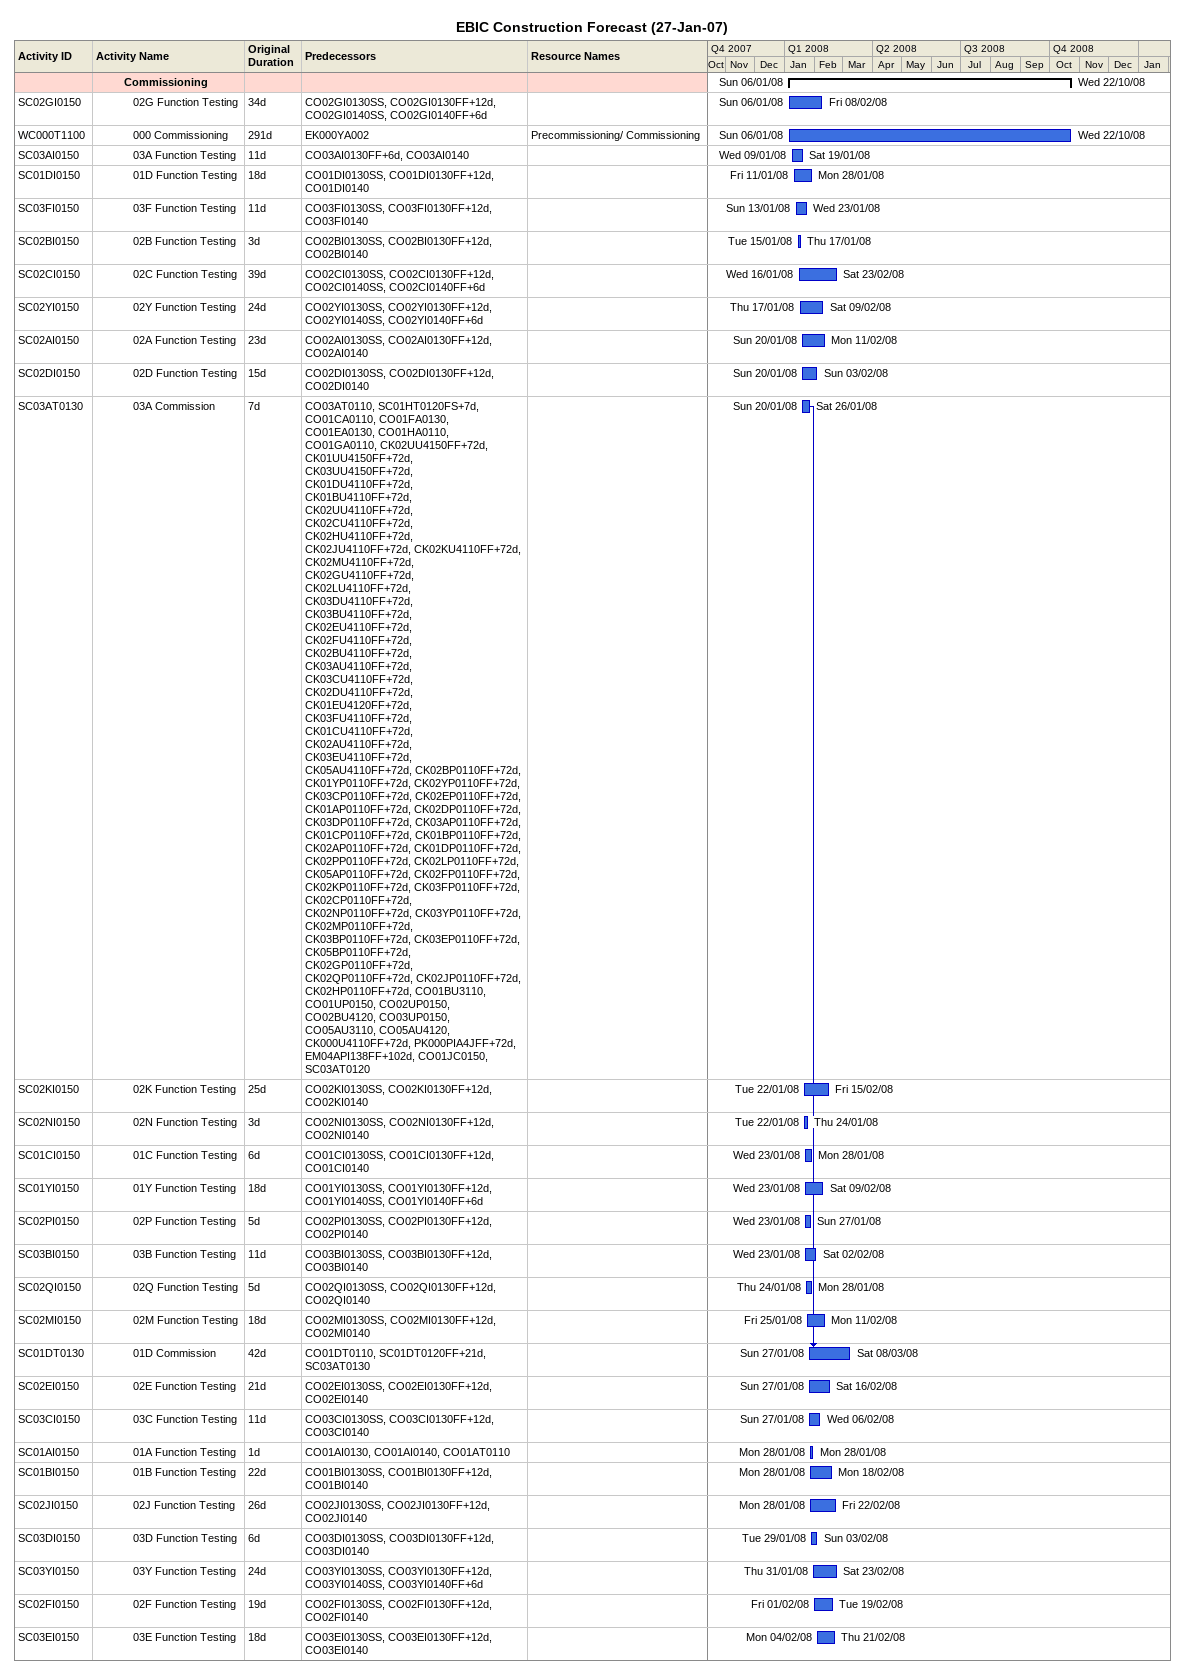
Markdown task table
EBIC Construction Forecast (27-Jan-07)

| ID | Level | Task | Original duration | Start | Finish | Predecessors | Resources |
|---|---|---|---|---|---|---|---|
|  | 4 | **Commissioning** |  | 2008-01-06 | 2008-10-22 |  |  |
| SC02GI0150 | 5 | 02G Function Testing | 34d | 2008-01-06 | 2008-02-08 | CO02GI0130SS, CO02GI0130FF+12d, CO02GI0140SS, CO02GI0140FF+6d |  |
| WC000T1100 | 5 | 000 Commissioning | 291d | 2008-01-06 | 2008-10-22 | EK000YA002 | Precommissioning/ Commissioning |
| SC03AI0150 | 5 | 03A Function Testing | 11d | 2008-01-09 | 2008-01-19 | CO03AI0130FF+6d, CO03AI0140 |  |
| SC01DI0150 | 5 | 01D Function Testing | 18d | 2008-01-11 | 2008-01-28 | CO01DI0130SS, CO01DI0130FF+12d, CO01DI0140 |  |
| SC03FI0150 | 5 | 03F Function Testing | 11d | 2008-01-13 | 2008-01-23 | CO03FI0130SS, CO03FI0130FF+12d, CO03FI0140 |  |
| SC02BI0150 | 5 | 02B Function Testing | 3d | 2008-01-15 | 2008-01-17 | CO02BI0130SS, CO02BI0130FF+12d, CO02BI0140 |  |
| SC02CI0150 | 5 | 02C Function Testing | 39d | 2008-01-16 | 2008-02-23 | CO02CI0130SS, CO02CI0130FF+12d, CO02CI0140SS, CO02CI0140FF+6d |  |
| SC02YI0150 | 5 | 02Y Function Testing | 24d | 2008-01-17 | 2008-02-09 | CO02YI0130SS, CO02YI0130FF+12d, CO02YI0140SS, CO02YI0140FF+6d |  |
| SC02AI0150 | 5 | 02A Function Testing | 23d | 2008-01-20 | 2008-02-11 | CO02AI0130SS, CO02AI0130FF+12d, CO02AI0140 |  |
| SC02DI0150 | 5 | 02D Function Testing | 15d | 2008-01-20 | 2008-02-03 | CO02DI0130SS, CO02DI0130FF+12d, CO02DI0140 |  |
| SC03AT0130 | 5 | 03A Commission | 7d | 2008-01-20 | 2008-01-26 | CO03AT0110, SC01HT0120FS+7d, CO01CA0110, CO01FA0130, CO01EA0130, CO01HA0110, CO01GA0110, CK02UU4150FF+72d, CK01UU4150FF+72d, CK03UU4150FF+72d, CK01DU4110FF+72d, CK01BU4110FF+72d, CK02UU4110FF+72d, CK02CU4110FF+72d, CK02HU4110FF+72d, CK02JU4110FF+72d, CK02KU4110FF+72d, CK02MU4110FF+72d, CK02GU4110FF+72d, CK02LU4110FF+72d, CK03DU4110FF+72d, CK03BU4110FF+72d, CK02EU4110FF+72d, CK02FU4110FF+72d, CK02BU4110FF+72d, CK03AU4110FF+72d, CK03CU4110FF+72d, CK02DU4110FF+72d, CK01EU4120FF+72d, CK03FU4110FF+72d, CK01CU4110FF+72d, CK02AU4110FF+72d, CK03EU4110FF+72d, CK05AU4110FF+72d, CK02BP0110FF+72d, CK01YP0110FF+72d, CK02YP0110FF+72d, CK03CP0110FF+72d, CK02EP0110FF+72d, CK01AP0110FF+72d, CK02DP0110FF+72d, CK03DP0110FF+72d, CK03AP0110FF+72d, CK01CP0110FF+72d, CK01BP0110FF+72d, CK02AP0110FF+72d, CK01DP0110FF+72d, CK02PP0110FF+72d, CK02LP0110FF+72d, CK05AP0110FF+72d, CK02FP0110FF+72d, CK02KP0110FF+72d, CK03FP0110FF+72d, CK02CP0110FF+72d, CK02NP0110FF+72d, CK03YP0110FF+72d, CK02MP0110FF+72d, CK03BP0110FF+72d, CK03EP0110FF+72d, CK05BP0110FF+72d, CK02GP0110FF+72d, CK02QP0110FF+72d, CK02JP0110FF+72d, CK02HP0110FF+72d, CO01BU3110, CO01UP0150, CO02UP0150, CO02BU4120, CO03UP0150, CO05AU3110, CO05AU4120, CK000U4110FF+72d, PK000PIA4JFF+72d, EM04API138FF+102d, CO01JC0150, SC03AT0120 |  |
| SC02KI0150 | 5 | 02K Function Testing | 25d | 2008-01-22 | 2008-02-15 | CO02KI0130SS, CO02KI0130FF+12d, CO02KI0140 |  |
| SC02NI0150 | 5 | 02N Function Testing | 3d | 2008-01-22 | 2008-01-24 | CO02NI0130SS, CO02NI0130FF+12d, CO02NI0140 |  |
| SC01CI0150 | 5 | 01C Function Testing | 6d | 2008-01-23 | 2008-01-28 | CO01CI0130SS, CO01CI0130FF+12d, CO01CI0140 |  |
| SC01YI0150 | 5 | 01Y Function Testing | 18d | 2008-01-23 | 2008-02-09 | CO01YI0130SS, CO01YI0130FF+12d, CO01YI0140SS, CO01YI0140FF+6d |  |
| SC02PI0150 | 5 | 02P Function Testing | 5d | 2008-01-23 | 2008-01-27 | CO02PI0130SS, CO02PI0130FF+12d, CO02PI0140 |  |
| SC03BI0150 | 5 | 03B Function Testing | 11d | 2008-01-23 | 2008-02-02 | CO03BI0130SS, CO03BI0130FF+12d, CO03BI0140 |  |
| SC02QI0150 | 5 | 02Q Function Testing | 5d | 2008-01-24 | 2008-01-28 | CO02QI0130SS, CO02QI0130FF+12d, CO02QI0140 |  |
| SC02MI0150 | 5 | 02M Function Testing | 18d | 2008-01-25 | 2008-02-11 | CO02MI0130SS, CO02MI0130FF+12d, CO02MI0140 |  |
| SC01DT0130 | 5 | 01D Commission | 42d | 2008-01-27 | 2008-03-08 | CO01DT0110, SC01DT0120FF+21d, SC03AT0130 |  |
| SC02EI0150 | 5 | 02E Function Testing | 21d | 2008-01-27 | 2008-02-16 | CO02EI0130SS, CO02EI0130FF+12d, CO02EI0140 |  |
| SC03CI0150 | 5 | 03C Function Testing | 11d | 2008-01-27 | 2008-02-06 | CO03CI0130SS, CO03CI0130FF+12d, CO03CI0140 |  |
| SC01AI0150 | 5 | 01A Function Testing | 1d | 2008-01-28 | 2008-01-28 | CO01AI0130, CO01AI0140, CO01AT0110 |  |
| SC01BI0150 | 5 | 01B Function Testing | 22d | 2008-01-28 | 2008-02-18 | CO01BI0130SS, CO01BI0130FF+12d, CO01BI0140 |  |
| SC02JI0150 | 5 | 02J Function Testing | 26d | 2008-01-28 | 2008-02-22 | CO02JI0130SS, CO02JI0130FF+12d, CO02JI0140 |  |
| SC03DI0150 | 5 | 03D Function Testing | 6d | 2008-01-29 | 2008-02-03 | CO03DI0130SS, CO03DI0130FF+12d, CO03DI0140 |  |
| SC03YI0150 | 5 | 03Y Function Testing | 24d | 2008-01-31 | 2008-02-23 | CO03YI0130SS, CO03YI0130FF+12d, CO03YI0140SS, CO03YI0140FF+6d |  |
| SC02FI0150 | 5 | 02F Function Testing | 19d | 2008-02-01 | 2008-02-19 | CO02FI0130SS, CO02FI0130FF+12d, CO02FI0140 |  |
| SC03EI0150 | 5 | 03E Function Testing | 18d | 2008-02-04 | 2008-02-21 | CO03EI0130SS, CO03EI0130FF+12d, CO03EI0140 |  |
